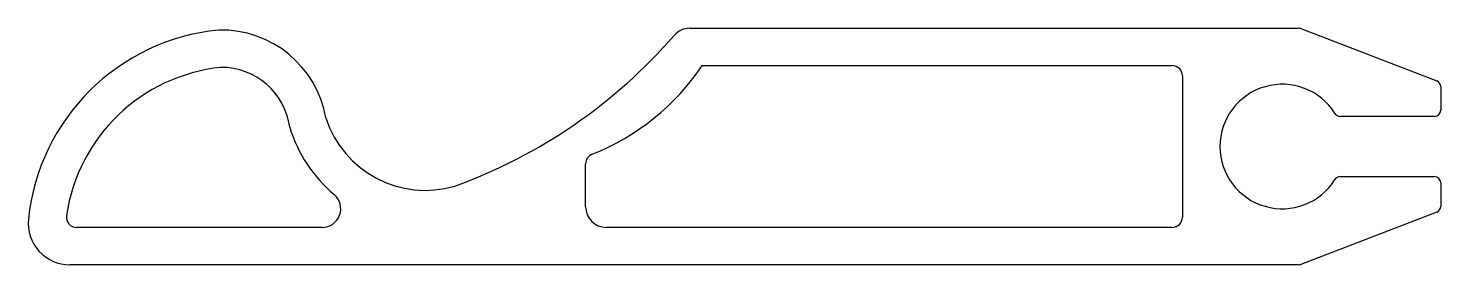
# Model space of a CAD drawing. Extents: x 1246.5 to 1314.5, y 1028.6 to 1040.
import ezdxf

# ---------------------------------------------------------------- set-up
doc = ezdxf.new("R2010")
doc.units = 0
doc.layers.get('0').update_dxf_attribs({"linetype": 'CONTINUOUS'})

msp = doc.modelspace()

# ---------------------------------------------------------------- linework, layer by layer
for p, q in [((1278.349, 1040.023), (1307.69, 1040.023)), ((1307.797, 1040.003), (1314.35, 1037.488)), ((1278.95, 1038.223), (1301.595, 1038.223)), ((1302.095, 1037.723), (1302.095, 1030.923)), ((1314.543, 1037.208), (1314.543, 1036.073)), ((1314.243, 1035.773), (1309.698, 1035.773)), ((1273.329, 1031.423), (1273.329, 1033.489)), ((1309.698, 1032.873), (1314.243, 1032.873)), ((1314.543, 1032.573), (1314.543, 1031.439)), ((1314.35, 1031.159), (1307.797, 1028.643)), ((1260.628, 1030.423), (1248.805, 1030.423)), ((1301.595, 1030.423), (1274.329, 1030.423)), ((1307.69, 1028.623), (1248.466, 1028.623))]:
    msp.add_line(p, q)
for centre, radius, start, end in [((1256.626, 1029.779), 10.203, 95.56719, 174.09129), ((1255.665, 1039.635), 0.3, 91.30916, 95.56719), ((1255.775, 1034.823), 5.114, 9.87135, 91.30916), ((1258.337, 1056.381), 25.491, 289.93168, 319.06339), ((1278.349, 1039.023), 1, 90, 139.06339), ((1307.69, 1039.723), 0.3, 69, 90), ((1269.477, 1044.563), 11.398, 291.45475, 326.20747), ((1301.595, 1037.723), 0.5, 360, 90), ((1256.626, 1029.779), 8.403, 95.9716, 171.67373), ((1255.772, 1034.813), 3.323, 7.60651, 90.34912), ((1306.9, 1034.323), 3, 32.02593, 327.97407), ((1314.243, 1037.208), 0.3, 360, 69), ((1265.603, 1037.243), 5.032, 197.86238, 286.44396), ((1309.698, 1036.073), 0.3, 212.02593, 270), ((1314.243, 1036.073), 0.3, 270, 0), ((1265.603, 1037.245), 6.834, 196.94315, 229.96607), ((1273.829, 1033.489), 0.5, 111.45475, 180), ((1309.698, 1032.573), 0.3, 90, 147.97407), ((1314.243, 1032.573), 0.3, 360, 90), ((1260.628, 1031.323), 0.9, 270, 49.96607), ((1274.329, 1031.423), 1, 180, 270), ((1314.243, 1031.439), 0.3, 291, 0), ((1248.466, 1030.623), 2, 174.09129, 270), ((1248.805, 1030.923), 0.5, 171.67373, 270), ((1301.595, 1030.923), 0.5, 270, 0), ((1307.69, 1028.923), 0.3, 270, 291)]:
    msp.add_arc(centre, radius, start, end)

doc.saveas('drawing.dxf')
